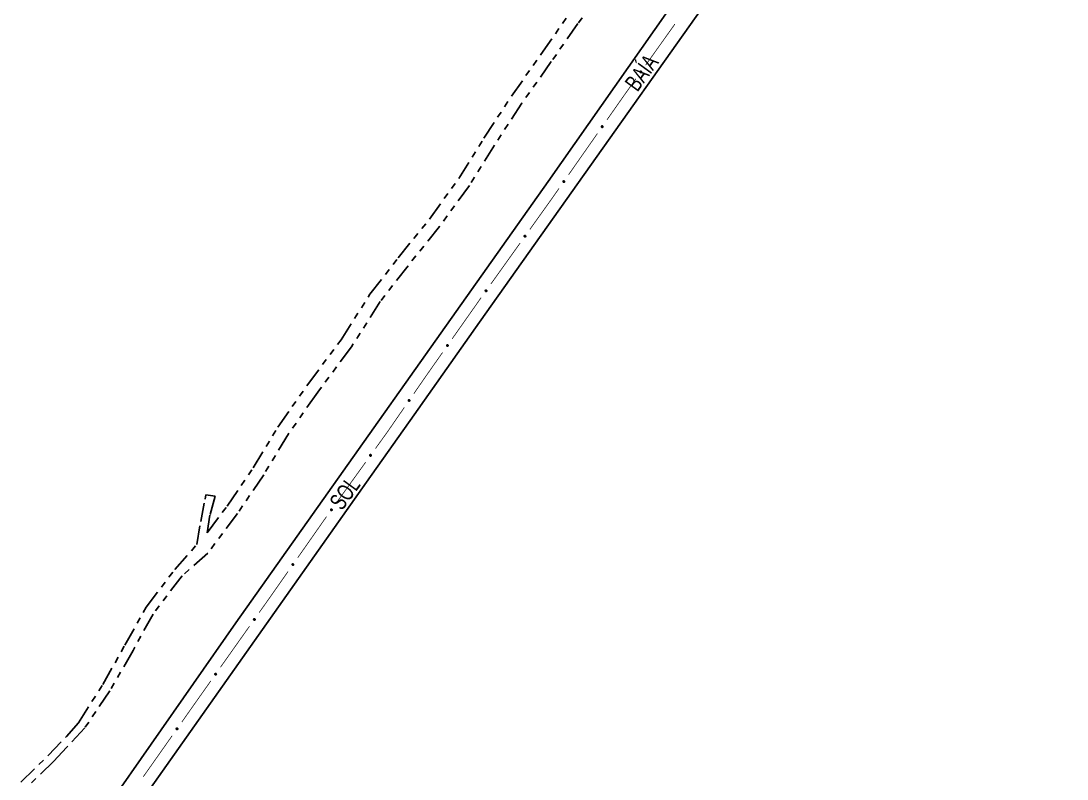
# Model space of a CAD drawing. Extents: x 211453 to 215163, y 4877397 to 4881305.
# Drawn here: x 213901.5 to 214151.2, y 4879273.3 to 4879454.3 of the extents above; entities that cross this region are included whole.
import ezdxf

# ---------------------------------------------------------------- set-up
doc = ezdxf.new("R2010")
doc.units = 0
doc.header["$LTSCALE"] = 1.5
doc.header["$MEASUREMENT"] = 0
doc.linetypes.add('TRACO_25', pattern=[8, 3, -1, 1, -1, 1, -1])
for name, color, linetype in [('SV-EIXO-ROD-ESTR', 7, 'CONTINUOUS'), ('SV-EST-MUNIC-PAV', 20, 'CONTINUOUS'), ('SV-RUA-NAO-PAV', 7, 'CONTINUOUS'), ('SV-TXT-RUA-PAV', 7, 'CONTINUOUS')]:
    doc.layers.add(name, color=color, linetype=linetype)
doc.styles.add('ARIAL', font='ARIAL.SHX')

msp = doc.modelspace()

# ---------------------------------------------------------------- linework, layer by layer
at = {"layer": 'SV-EIXO-ROD-ESTR', "const_width": 0.18}
for points in [[(214050.625072, 4879443.783966), (214057.585724, 4879453.558899)], [(214045.43406, 4879436.494163), (214048.304854, 4879440.525655)], [(214041.39394, 4879430.715626), (214045.404941, 4879436.452514)], [(214045.404941, 4879436.452514), (214045.43406, 4879436.494163)], [(214032.22594, 4879417.602741), (214039.10194, 4879427.437405)], [(214028.142164, 4879411.761764), (214029.93394, 4879414.324519)], [(214022.987227, 4879404.53981), (214027.634982, 4879411.051213)], [(214027.634982, 4879411.051213), (214028.142164, 4879411.761764)], [(214013.691716, 4879391.517004), (214020.663349, 4879401.284108)], [(214011.141238, 4879387.94384), (214011.367838, 4879388.261302)], [(214004.464584, 4879378.445761), (214010.790461, 4879387.444832)], [(214010.790461, 4879387.444832), (214011.141238, 4879387.94384)], [(213998.25545, 4879369.612768), (214002.164265, 4879375.173372)], [(213995.302155, 4879365.32916), (213998.140222, 4879369.445636)], [(213998.140222, 4879369.445636), (213998.25545, 4879369.612768)], [(213989.027564, 4879356.228176), (213993.031701, 4879362.035979)], [(213988.475476, 4879355.460403), (213989.027564, 4879356.228176)], [(213986.14023, 4879352.212846), (213988.475476, 4879355.460403)], [(213976.799248, 4879339.222617), (213983.804985, 4879348.965289)], [(213967.586436, 4879326.141438), (213974.469367, 4879335.971253)], [(213960.886666, 4879316.573204), (213965.292126, 4879322.864833)], [(213958.392015, 4879313.04711), (213960.702235, 4879316.312517)], [(213960.702235, 4879316.312517), (213960.886666, 4879316.573204)], [(213952.240719, 4879304.352489), (213956.081795, 4879309.781703)], [(213949.154043, 4879299.983426), (213952.0391, 4879304.067106)], [(213952.0391, 4879304.067106), (213952.240719, 4879304.352489)], [(213943.636338, 4879292.173341), (213946.845997, 4879296.716482)], [(213939.931341, 4879286.908963), (213943.384572, 4879291.815611)], [(213943.384572, 4879291.815611), (213943.636338, 4879292.173341)], [(213930.722725, 4879273.824569), (213937.629187, 4879283.637865)]]:
    msp.add_lwpolyline(points, dxfattribs=at)
at = {"layer": 'SV-EIXO-ROD-ESTR'}
for points in [[(214049.291951, 4879442.101625), (214049.283158, 4879442.149736), (214049.285439, 4879442.192884), (214049.297699, 4879442.228323), (214049.316699, 4879442.256815), (214049.33942, 4879442.283775), (214049.368324, 4879442.305902), (214049.405845, 4879442.323354), (214049.454045, 4879442.332513), (214049.498092, 4879442.327272), (214049.53348, 4879442.317111), (214049.56433, 4879442.299009), (214049.59015, 4879442.276498), (214049.612142, 4879442.245714), (214049.629456, 4879442.207518), (214049.637494, 4879442.158828), (214049.634967, 4879442.116543), (214049.622209, 4879442.082575), (214049.603814, 4879442.051675), (214049.580288, 4879442.02443), (214049.55179, 4879442.002873), (214049.513301, 4879441.985509), (214049.465139, 4879441.978213), (214049.422936, 4879441.980251), (214049.388798, 4879441.99253), (214049.358784, 4879442.011324), (214049.331467, 4879442.033784), (214049.308015, 4879442.061913), (214049.291951, 4879442.101625)], [(214040.075394, 4879429.021838), (214040.066186, 4879429.069871), (214040.068094, 4879429.113037), (214040.080048, 4879429.148581), (214040.098801, 4879429.177236), (214040.121289, 4879429.204391), (214040.150001, 4879429.226766), (214040.187369, 4879429.244542), (214040.235489, 4879429.254117), (214040.279579, 4879429.249256), (214040.315053, 4879429.239401), (214040.346059, 4879429.221567), (214040.372072, 4879429.199279), (214040.394329, 4879429.168686), (214040.411973, 4879429.130641), (214040.42043, 4879429.082022), (214040.418269, 4879429.039717), (214040.405804, 4879429.00564), (214040.387677, 4879428.974583), (214040.364387, 4879428.947135), (214040.336076, 4879428.925333), (214040.297738, 4879428.907638), (214040.249641, 4879428.899926), (214040.207422, 4879428.9016), (214040.173179, 4879428.913583), (214040.143004, 4879428.932117), (214040.115494, 4879428.954341), (214040.0918, 4879428.982267), (214040.075394, 4879429.021838)], [(214030.907394, 4879415.908952), (214030.898185, 4879415.956986), (214030.900094, 4879416.000152), (214030.912048, 4879416.035696), (214030.930801, 4879416.064351), (214030.953288, 4879416.091505), (214030.982, 4879416.113881), (214031.019368, 4879416.131656), (214031.067488, 4879416.141232), (214031.111579, 4879416.136371), (214031.147053, 4879416.126516), (214031.178059, 4879416.108681), (214031.204072, 4879416.086394), (214031.226328, 4879416.055801), (214031.243972, 4879416.017756), (214031.252429, 4879415.969137), (214031.250268, 4879415.926831), (214031.237803, 4879415.892755), (214031.219676, 4879415.861697), (214031.196386, 4879415.83425), (214031.168075, 4879415.812448), (214031.129738, 4879415.794752), (214031.08164, 4879415.787041), (214031.039421, 4879415.788714), (214031.005179, 4879415.800698), (214030.975004, 4879415.819232), (214030.947494, 4879415.841455), (214030.9238, 4879415.869381), (214030.907394, 4879415.908952)], [(214021.652217, 4879402.858967), (214021.643478, 4879402.907089), (214021.645807, 4879402.950234), (214021.658107, 4879402.98566), (214021.677139, 4879403.01413), (214021.69989, 4879403.041064), (214021.728819, 4879403.063158), (214021.766359, 4879403.080568), (214021.81457, 4879403.089674), (214021.858611, 4879403.084383), (214021.893987, 4879403.074182), (214021.924817, 4879403.056046), (214021.950612, 4879403.033506), (214021.972569, 4879403.002697), (214021.989841, 4879402.964482), (214021.997823, 4879402.915783), (214021.995249, 4879402.8735), (214021.982452, 4879402.839547), (214021.964023, 4879402.808668), (214021.940467, 4879402.781449), (214021.911944, 4879402.759924), (214021.873436, 4879402.742603), (214021.825265, 4879402.735362), (214021.783064, 4879402.737447), (214021.748941, 4879402.749764), (214021.718948, 4879402.768592), (214021.691656, 4879402.791083), (214021.668236, 4879402.819238), (214021.652217, 4879402.858967)], [(214012.356706, 4879389.836161), (214012.347967, 4879389.884283), (214012.350296, 4879389.927428), (214012.362596, 4879389.962853), (214012.381628, 4879389.991324), (214012.404379, 4879390.018258), (214012.433308, 4879390.040352), (214012.470848, 4879390.057762), (214012.519059, 4879390.066868), (214012.5631, 4879390.061577), (214012.598476, 4879390.051376), (214012.629307, 4879390.03324), (214012.655101, 4879390.0107), (214012.677058, 4879389.979891), (214012.69433, 4879389.941676), (214012.702312, 4879389.892976), (214012.699739, 4879389.850694), (214012.686942, 4879389.816741), (214012.668513, 4879389.785862), (214012.644956, 4879389.758643), (214012.616434, 4879389.737118), (214012.577925, 4879389.719797), (214012.529755, 4879389.712555), (214012.487554, 4879389.714641), (214012.45343, 4879389.726958), (214012.423437, 4879389.745786), (214012.396146, 4879389.768276), (214012.372725, 4879389.796432), (214012.356706, 4879389.836161)], [(214003.14174, 4879376.755327), (214003.132654, 4879376.803384), (214003.134672, 4879376.846545), (214003.146716, 4879376.882059), (214003.165542, 4879376.910666), (214003.188098, 4879376.937763), (214003.216867, 4879376.960066), (214003.25428, 4879376.977746), (214003.302424, 4879376.987199), (214003.346502, 4879376.982226), (214003.381951, 4879376.972281), (214003.412911, 4879376.954368), (214003.438868, 4879376.932015), (214003.461046, 4879376.901365), (214003.478594, 4879376.863276), (214003.486927, 4879376.814635), (214003.484659, 4879376.772335), (214003.472107, 4879376.738291), (214003.453902, 4879376.707279), (214003.430542, 4879376.679891), (214003.402176, 4879376.658161), (214003.363794, 4879376.640563), (214003.315676, 4879376.632973), (214003.273462, 4879376.634754), (214003.23925, 4879376.646825), (214003.209122, 4879376.665436), (214003.181669, 4879376.687729), (214003.158046, 4879376.715715), (214003.14174, 4879376.755327)], [(213993.994744, 4879363.626761), (213993.985221, 4879363.674733), (213993.986846, 4879363.71791), (213993.998567, 4879363.753532), (213994.017132, 4879363.78231), (213994.039441, 4879363.809611), (213994.068005, 4879363.832174), (213994.105256, 4879363.850195), (213994.153312, 4879363.860085), (213994.197434, 4879363.855513), (213994.232972, 4879363.845891), (213994.264094, 4879363.828261), (213994.290253, 4879363.806144), (213994.312709, 4879363.775698), (213994.330602, 4879363.737769), (213994.339378, 4879363.689207), (213994.337494, 4879363.646888), (213994.325253, 4879363.612731), (213994.30733, 4879363.581555), (213994.284221, 4879363.553955), (213994.256053, 4879363.531968), (213994.217833, 4879363.514021), (213994.169787, 4879363.505995), (213994.127557, 4879363.507391), (213994.093237, 4879363.51915), (213994.062941, 4879363.537486), (213994.035286, 4879363.559528), (213994.01141, 4879363.587298), (213993.994744, 4879363.626761)], [(213984.799352, 4879350.536681), (213984.790781, 4879350.584833), (213984.793261, 4879350.627969), (213984.805685, 4879350.663352), (213984.824816, 4879350.691756), (213984.847662, 4879350.71861), (213984.876668, 4879350.740603), (213984.914268, 4879350.757882), (213984.962511, 4879350.766818), (213985.006533, 4879350.761374), (213985.041873, 4879350.751049), (213985.07264, 4879350.732806), (213985.098356, 4879350.710175), (213985.120204, 4879350.67929), (213985.137343, 4879350.641015), (213985.145155, 4879350.592288), (213985.142433, 4879350.550014), (213985.129518, 4879350.516106), (213985.110981, 4879350.485292), (213985.087329, 4879350.458155), (213985.058732, 4879350.43673), (213985.020163, 4879350.419544), (213984.971967, 4879350.412471), (213984.929774, 4879350.414704), (213984.895693, 4879350.42714), (213984.865767, 4879350.446073), (213984.838554, 4879350.468659), (213984.815232, 4879350.496896), (213984.799352, 4879350.536681)], [(213975.45837, 4879337.546452), (213975.449799, 4879337.594604), (213975.452279, 4879337.63774), (213975.464703, 4879337.673123), (213975.483834, 4879337.701527), (213975.506679, 4879337.728381), (213975.535686, 4879337.750374), (213975.573286, 4879337.767653), (213975.621528, 4879337.776589), (213975.665551, 4879337.771145), (213975.700891, 4879337.76082), (213975.731658, 4879337.742576), (213975.757373, 4879337.719946), (213975.779222, 4879337.689061), (213975.79636, 4879337.650785), (213975.804173, 4879337.602059), (213975.801451, 4879337.559785), (213975.788535, 4879337.525877), (213975.769999, 4879337.495063), (213975.746347, 4879337.467926), (213975.717749, 4879337.446501), (213975.679181, 4879337.429315), (213975.630985, 4879337.422242), (213975.588792, 4879337.424475), (213975.554711, 4879337.436911), (213975.524785, 4879337.455844), (213975.497572, 4879337.47843), (213975.47425, 4879337.506667), (213975.45837, 4879337.546452)], [(213966.266697, 4879324.448579), (213966.257522, 4879324.496619), (213966.259461, 4879324.539784), (213966.27144, 4879324.575319), (213966.290213, 4879324.603961), (213966.31272, 4879324.6311), (213966.341448, 4879324.653455), (213966.378828, 4879324.671204), (213966.426955, 4879324.680746), (213966.471042, 4879324.675854), (213966.506509, 4879324.665974), (213966.537502, 4879324.648117), (213966.5635, 4879324.625812), (213966.585734, 4879324.595203), (213966.603351, 4879324.557146), (213966.611774, 4879324.508521), (213966.609584, 4879324.466217), (213966.597095, 4879324.432149), (213966.578946, 4879324.401104), (213966.555636, 4879324.373673), (213966.52731, 4879324.351891), (213966.48896, 4879324.334222), (213966.440857, 4879324.326545), (213966.398639, 4879324.328248), (213966.364405, 4879324.340256), (213966.334244, 4879324.358811), (213966.306749, 4879324.381054), (213966.283075, 4879324.408997), (213966.266697, 4879324.448579)], [(213957.064057, 4879311.36069), (213957.055117, 4879311.408775), (213957.057265, 4879311.451929), (213957.069417, 4879311.487406), (213957.088329, 4879311.515956), (213957.110967, 4879311.542985), (213957.139804, 4879311.5652), (213957.17727, 4879311.582767), (213957.225443, 4879311.592075), (213957.269505, 4879311.586968), (213957.304924, 4879311.576916), (213957.33583, 4879311.558909), (213957.361719, 4879311.536477), (213957.383804, 4879311.505761), (213957.401236, 4879311.467618), (213957.409423, 4879311.418952), (213957.407026, 4879311.37666), (213957.394371, 4879311.342653), (213957.376072, 4879311.311697), (213957.352629, 4879311.28438), (213957.324197, 4879311.262736), (213957.285762, 4879311.245254), (213957.237622, 4879311.23781), (213957.195413, 4879311.239719), (213957.161238, 4879311.251893), (213957.131167, 4879311.270595), (213957.103781, 4879311.292971), (213957.080243, 4879311.321028), (213957.064057, 4879311.36069)], [(213947.827208, 4879298.296123), (213947.818235, 4879298.344201), (213947.820355, 4879298.387357), (213947.832483, 4879298.422842), (213947.851376, 4879298.451405), (213947.873997, 4879298.478449), (213947.902818, 4879298.500683), (213947.940273, 4879298.518275), (213947.988439, 4879298.527614), (213948.032505, 4879298.522537), (213948.067931, 4879298.512508), (213948.098848, 4879298.494522), (213948.124752, 4879298.472108), (213948.146858, 4879298.441406), (213948.164315, 4879298.403275), (213948.172534, 4879298.354615), (213948.170166, 4879298.31232), (213948.157534, 4879298.278305), (213948.139255, 4879298.247337), (213948.115831, 4879298.220004), (213948.087413, 4879298.198341), (213948.048989, 4879298.180834), (213948.000854, 4879298.173358), (213947.958644, 4879298.175239), (213947.92446, 4879298.18739), (213947.894377, 4879298.206072), (213947.866976, 4879298.22843), (213947.84342, 4879298.256472), (213947.827208, 4879298.296123)], [(213938.607549, 4879285.219271), (213938.59849, 4879285.267333), (213938.600532, 4879285.310493), (213938.612596, 4879285.346), (213938.631438, 4879285.374596), (213938.65401, 4879285.401681), (213938.682791, 4879285.423968), (213938.720214, 4879285.441627), (213938.768363, 4879285.451053), (213938.812438, 4879285.446055), (213938.847882, 4879285.436091), (213938.878832, 4879285.41816), (213938.904776, 4879285.395792), (213938.926937, 4879285.36513), (213938.944463, 4879285.327031), (213938.95277, 4879285.278386), (213938.950478, 4879285.236087), (213938.937907, 4879285.202049), (213938.919684, 4879285.171048), (213938.896309, 4879285.143673), (213938.86793, 4879285.121959), (213938.829538, 4879285.104382), (213938.781417, 4879285.09682), (213938.739203, 4879285.098624), (213938.704998, 4879285.110714), (213938.674881, 4879285.129342), (213938.64744, 4879285.15165), (213938.623833, 4879285.179649), (213938.607549, 4879285.219271)]]:
    msp.add_lwpolyline(points, close=True, dxfattribs=at)
for points in [[(214049.283158, 4879442.149736), (214049.368324, 4879442.305902)], [(214049.284352, 4879442.174338), (214049.349541, 4879442.287055)], [(214049.285439, 4879442.192884), (214049.33942, 4879442.283775)], [(214049.288226, 4879442.128026), (214049.383138, 4879442.308359)], [(214049.291951, 4879442.101625), (214049.405845, 4879442.323354)], [(214049.301936, 4879442.081411), (214049.429433, 4879442.323972)], [(214049.308015, 4879442.061913), (214049.454045, 4879442.332513)], [(214049.3226, 4879442.05162), (214049.473051, 4879442.326414)], [(214049.331467, 4879442.033784), (214049.498092, 4879442.327272)], [(214049.34643, 4879442.026275), (214049.511448, 4879442.319173)], [(214049.358784, 4879442.011324), (214049.53348, 4879442.317111)], [(214049.37565, 4879442.003793), (214049.550014, 4879442.305112)], [(214049.388798, 4879441.99253), (214049.56433, 4879442.299009)], [(214049.408506, 4879441.988771), (214049.575898, 4879442.285005)], [(214049.422936, 4879441.980251), (214049.59015, 4879442.276498)], [(214049.446112, 4879441.980419), (214049.599257, 4879442.256645)], [(214049.465139, 4879441.978213), (214049.612142, 4879442.245714)], [(214049.490201, 4879441.985876), (214049.61945, 4879442.22384)], [(214049.513301, 4879441.985509), (214049.629456, 4879442.207518)], [(214049.533802, 4879442.000057), (214049.629353, 4879442.176584)], [(214049.55179, 4879442.002873), (214049.637494, 4879442.158828)], [(214049.568039, 4879442.017555), (214049.632907, 4879442.132175)], [(214049.580288, 4879442.02443), (214049.634967, 4879442.116543)], [(214040.066186, 4879429.069871), (214040.150001, 4879429.226766)], [(214040.067168, 4879429.094483), (214040.131381, 4879429.207758)], [(214040.068094, 4879429.113037), (214040.121289, 4879429.204391)], [(214040.071442, 4879429.048206), (214040.164793, 4879429.229352)], [(214040.075394, 4879429.021838), (214040.187369, 4879429.244542)], [(214040.085553, 4879429.001711), (214040.210951, 4879429.245363)], [(214040.0918, 4879428.982267), (214040.235489, 4879429.254117)], [(214040.106474, 4879428.972099), (214040.254546, 4879429.248183)], [(214040.115494, 4879428.954341), (214040.279579, 4879429.249256)], [(214040.130522, 4879428.946961), (214040.293004, 4879429.241273)], [(214040.143004, 4879428.932117), (214040.315053, 4879429.239401)], [(214040.159934, 4879428.924732), (214040.33169, 4879429.227546)], [(214040.173179, 4879428.913583), (214040.346059, 4879429.221567)], [(214040.192919, 4879428.909995), (214040.357748, 4879429.207662)], [(214040.207422, 4879428.9016), (214040.372072, 4879429.199279)], [(214040.230596, 4879428.901968), (214040.38135, 4879429.179506)], [(214040.249641, 4879428.899926), (214040.394329, 4879429.168686)], [(214040.274636, 4879428.907805), (214040.401826, 4879429.146876)], [(214040.297738, 4879428.907638), (214040.411973, 4879429.130641)], [(214040.318113, 4879428.922362), (214040.412136, 4879429.099708)], [(214040.336076, 4879428.925333), (214040.42043, 4879429.082022)], [(214040.352197, 4879428.940155), (214040.416074, 4879429.055331)], [(214040.364387, 4879428.947135), (214040.418269, 4879429.039717)], [(214030.898185, 4879415.956986), (214030.982, 4879416.113881)], [(214030.899167, 4879415.981597), (214030.96338, 4879416.094873)], [(214030.900094, 4879416.000152), (214030.953288, 4879416.091505)], [(214030.903441, 4879415.93532), (214030.996792, 4879416.116466)], [(214030.907394, 4879415.908952), (214031.019368, 4879416.131656)], [(214030.917552, 4879415.888825), (214031.042951, 4879416.132478)], [(214030.9238, 4879415.869381), (214031.067488, 4879416.141232)], [(214030.938473, 4879415.859214), (214031.086546, 4879416.135297)], [(214030.947494, 4879415.841455), (214031.111579, 4879416.136371)], [(214030.962521, 4879415.834075), (214031.125004, 4879416.128388)], [(214030.975004, 4879415.819232), (214031.147053, 4879416.126516)], [(214030.991933, 4879415.811847), (214031.16369, 4879416.11466)], [(214031.005179, 4879415.800698), (214031.178059, 4879416.108681)], [(214031.024919, 4879415.797109), (214031.189747, 4879416.094777)], [(214031.039421, 4879415.788714), (214031.204072, 4879416.086394)], [(214031.062595, 4879415.789082), (214031.21335, 4879416.06662)], [(214031.08164, 4879415.787041), (214031.226328, 4879416.055801)], [(214031.106636, 4879415.79492), (214031.233825, 4879416.03399)], [(214031.129738, 4879415.794752), (214031.243972, 4879416.017756)], [(214031.150112, 4879415.809477), (214031.244136, 4879415.986822)], [(214031.168075, 4879415.812448), (214031.252429, 4879415.969137)], [(214031.184197, 4879415.82727), (214031.248073, 4879415.942445)], [(214031.196386, 4879415.83425), (214031.250268, 4879415.926831)], [(214021.643478, 4879402.907089), (214021.728819, 4879403.063158)], [(214021.644699, 4879402.931689), (214021.710015, 4879403.044333)], [(214021.645807, 4879402.950234), (214021.69989, 4879403.041064)], [(214021.648522, 4879402.885373), (214021.743636, 4879403.065599)], [(214021.652217, 4879402.858967), (214021.766359, 4879403.080568)], [(214021.662178, 4879402.838742), (214021.789948, 4879403.08116)], [(214021.668236, 4879402.819238), (214021.81457, 4879403.089674)], [(214021.682809, 4879402.808928), (214021.833569, 4879403.083553)], [(214021.691656, 4879402.791083), (214021.858611, 4879403.084383)], [(214021.706611, 4879402.783556), (214021.871958, 4879403.07627)], [(214021.718948, 4879402.768592), (214021.893987, 4879403.074182)], [(214021.735805, 4879402.761042), (214021.910508, 4879403.062165)], [(214021.748941, 4879402.749764), (214021.924817, 4879403.056046)], [(214021.768645, 4879402.745983), (214021.93637, 4879403.042028)], [(214021.783064, 4879402.737447), (214021.950612, 4879403.033506)], [(214021.806241, 4879402.737589), (214021.959697, 4879403.013643)], [(214021.825265, 4879402.735362), (214021.972569, 4879403.002697)], [(214021.850336, 4879402.742996), (214021.979852, 4879402.980814)], [(214021.873436, 4879402.742603), (214021.989841, 4879402.964482)], [(214021.893953, 4879402.757128), (214021.989703, 4879402.933548)], [(214021.911944, 4879402.759924), (214021.997823, 4879402.915783)], [(214021.92821, 4879402.774588), (214021.993207, 4879402.889135)], [(214021.940467, 4879402.781449), (214021.995249, 4879402.8735)], [(214012.347967, 4879389.884283), (214012.433308, 4879390.040352)], [(214012.349188, 4879389.908883), (214012.414504, 4879390.021527)], [(214012.350296, 4879389.927428), (214012.404379, 4879390.018258)], [(214012.353011, 4879389.862567), (214012.448125, 4879390.042793)], [(214012.356706, 4879389.836161), (214012.470848, 4879390.057762)], [(214012.366668, 4879389.815936), (214012.494437, 4879390.058354)], [(214012.372725, 4879389.796432), (214012.519059, 4879390.066868)], [(214012.387298, 4879389.786122), (214012.538058, 4879390.060747)], [(214012.396146, 4879389.768276), (214012.5631, 4879390.061577)], [(214012.4111, 4879389.76075), (214012.576447, 4879390.053463)], [(214012.423437, 4879389.745786), (214012.598476, 4879390.051376)], [(214012.440294, 4879389.738235), (214012.614997, 4879390.039359)], [(214012.45343, 4879389.726958), (214012.629307, 4879390.03324)], [(214012.473134, 4879389.723177), (214012.640859, 4879390.019222)], [(214012.487554, 4879389.714641), (214012.655101, 4879390.0107)], [(214012.51073, 4879389.714783), (214012.664186, 4879389.990836)], [(214012.529755, 4879389.712555), (214012.677058, 4879389.979891)], [(214012.554826, 4879389.72019), (214012.684342, 4879389.958008)], [(214012.577925, 4879389.719797), (214012.69433, 4879389.941676)], [(214012.598442, 4879389.734322), (214012.694192, 4879389.910742)], [(214012.616434, 4879389.737118), (214012.702312, 4879389.892976)], [(214012.632699, 4879389.751782), (214012.697696, 4879389.866329)], [(214012.644956, 4879389.758643), (214012.699739, 4879389.850694)], [(214003.132654, 4879376.803384), (214003.216867, 4879376.960066)], [(214003.133698, 4879376.827993), (214003.198199, 4879376.941105)], [(214003.134672, 4879376.846545), (214003.188098, 4879376.937763)], [(214003.137854, 4879376.781705), (214003.231665, 4879376.962614)], [(214003.14174, 4879376.755327), (214003.25428, 4879376.977746)], [(214003.151848, 4879376.735175), (214003.277864, 4879376.978508)], [(214003.158046, 4879376.715715), (214003.302424, 4879376.987199)], [(214003.172693, 4879376.70551), (214003.321466, 4879376.981216)], [(214003.181669, 4879376.687729), (214003.346502, 4879376.982226)], [(214003.196677, 4879376.680311), (214003.359907, 4879376.97421)], [(214003.209122, 4879376.665436), (214003.381951, 4879376.972281)], [(214003.226033, 4879376.658007), (214003.398558, 4879376.960384)], [(214003.23925, 4879376.646825), (214003.412911, 4879376.954368)], [(214003.258981, 4879376.643186), (214003.424564, 4879376.940434)], [(214003.273462, 4879376.634754), (214003.438868, 4879376.932015)], [(214003.296637, 4879376.635063), (214003.448096, 4879376.912218)], [(214003.315676, 4879376.632973), (214003.461046, 4879376.901365)], [(214003.340692, 4879376.640789), (214003.468488, 4879376.879536)], [(214003.363794, 4879376.640563), (214003.478594, 4879376.863276)], [(214003.384205, 4879376.655235), (214003.478679, 4879376.832342)], [(214003.402176, 4879376.658161), (214003.486927, 4879376.814635)], [(214003.418335, 4879376.672942), (214003.482504, 4879376.787955)], [(214003.430542, 4879376.679891), (214003.484659, 4879376.772335)], [(213993.985221, 4879363.674733), (213994.068005, 4879363.832174)], [(213993.986041, 4879363.69935), (213994.04951, 4879363.813045)], [(213993.986846, 4879363.71791), (213994.039441, 4879363.809611)], [(213993.990619, 4879363.653102), (213994.08278, 4879363.834857)], [(213993.994744, 4879363.626761), (213994.105256, 4879363.850195)], [(213994.005035, 4879363.606701), (213994.128833, 4879363.851171)], [(213994.01141, 4879363.587298), (213994.153312, 4879363.860085)], [(213994.026149, 4879363.577227), (213994.172408, 4879363.854276)], [(213994.035286, 4879363.559528), (213994.197434, 4879363.855513)], [(213994.050362, 4879363.552247), (213994.210911, 4879363.847619)], [(213994.062941, 4879363.537486), (213994.232972, 4879363.845891)], [(213994.079919, 4879363.530212), (213994.249686, 4879363.834145)], [(213994.093237, 4879363.51915), (213994.264094, 4879363.828261)], [(213994.113, 4879363.515691), (213994.275873, 4879363.814433)], [(213994.127557, 4879363.507391), (213994.290253, 4879363.806144)], [(213994.150728, 4879363.507911), (213994.29966, 4879363.786432)], [(213994.169787, 4879363.505995), (213994.312709, 4879363.775698)], [(213994.19473, 4879363.514038), (213994.320349, 4879363.753937)], [(213994.217833, 4879363.514021), (213994.330602, 4879363.737769)], [(213994.23811, 4879363.528879), (213994.330969, 4879363.706838)], [(213994.256053, 4879363.531968), (213994.339378, 4879363.689207)], [(213994.272077, 4879363.546895), (213994.335197, 4879363.662487)], [(213994.284221, 4879363.553955), (213994.337494, 4879363.646888)], [(213984.790781, 4879350.584833), (213984.876668, 4879350.740603)], [(213984.792089, 4879350.609429), (213984.857797, 4879350.721843)], [(213984.793261, 4879350.627969), (213984.847662, 4879350.71861)], [(213984.795749, 4879350.563099), (213984.891493, 4879350.742992)], [(213984.799352, 4879350.536681), (213984.914268, 4879350.757882)], [(213984.809243, 4879350.516421), (213984.937859, 4879350.758391)], [(213984.815232, 4879350.496896), (213984.962511, 4879350.766818)], [(213984.829769, 4879350.486535), (213984.981488, 4879350.760632)], [(213984.838554, 4879350.468659), (213985.006533, 4879350.761374)], [(213984.853482, 4879350.46108), (213985.019851, 4879350.753214)], [(213984.865767, 4879350.446073), (213985.041873, 4879350.751049)], [(213984.882597, 4879350.438464), (213985.058352, 4879350.738974)], [(213984.895693, 4879350.42714), (213985.07264, 4879350.732806)], [(213984.915384, 4879350.423291), (213985.084143, 4879350.718747)], [(213984.929774, 4879350.414704), (213985.098356, 4879350.710175)], [(213984.952951, 4879350.414765), (213985.107371, 4879350.69028)], [(213984.971967, 4879350.412471), (213985.120204, 4879350.67929)], [(213984.997065, 4879350.420018), (213985.127412, 4879350.657382)], [(213985.020163, 4879350.419544), (213985.137343, 4879350.641015)], [(213985.040731, 4879350.433997), (213985.137097, 4879350.610081)], [(213985.058732, 4879350.43673), (213985.145155, 4879350.592288)], [(213985.075048, 4879350.451337), (213985.140446, 4879350.565656)], [(213985.087329, 4879350.458155), (213985.142433, 4879350.550014)], [(213975.449799, 4879337.594604), (213975.535686, 4879337.750374)], [(213975.451107, 4879337.6192), (213975.516815, 4879337.731614)], [(213975.452279, 4879337.63774), (213975.506679, 4879337.728381)], [(213975.454767, 4879337.57287), (213975.55051, 4879337.752763)], [(213975.45837, 4879337.546452), (213975.573286, 4879337.767653)], [(213975.468261, 4879337.526192), (213975.596877, 4879337.768161)], [(213975.47425, 4879337.506667), (213975.621528, 4879337.776589)], [(213975.488787, 4879337.496306), (213975.640506, 4879337.770403)], [(213975.497572, 4879337.47843), (213975.665551, 4879337.771145)], [(213975.5125, 4879337.470851), (213975.678869, 4879337.762985)], [(213975.524785, 4879337.455844), (213975.700891, 4879337.76082)], [(213975.541615, 4879337.448235), (213975.717369, 4879337.748745)], [(213975.554711, 4879337.436911), (213975.731658, 4879337.742576)], [(213975.574402, 4879337.433062), (213975.743161, 4879337.728518)], [(213975.588792, 4879337.424475), (213975.757373, 4879337.719946)], [(213975.611969, 4879337.424536), (213975.766388, 4879337.700051)], [(213975.630985, 4879337.422242), (213975.779222, 4879337.689061)], [(213975.656083, 4879337.429789), (213975.786429, 4879337.667153)], [(213975.679181, 4879337.429315), (213975.79636, 4879337.650785)], [(213975.699748, 4879337.443768), (213975.796114, 4879337.619852)], [(213975.717749, 4879337.446501), (213975.804173, 4879337.602059)], [(213975.734066, 4879337.461108), (213975.799463, 4879337.575427)], [(213975.746347, 4879337.467926), (213975.801451, 4879337.559785)], [(213966.257522, 4879324.496619), (213966.341448, 4879324.653455)], [(213966.258521, 4879324.52123), (213966.322814, 4879324.63446)], [(213966.259461, 4879324.539784), (213966.31272, 4879324.6311)], [(213966.262762, 4879324.47495), (213966.356241, 4879324.65603)], [(213966.266697, 4879324.448579), (213966.378828, 4879324.671204)], [(213966.276841, 4879324.428445), (213966.402411, 4879324.672009)], [(213966.283075, 4879324.408997), (213966.426955, 4879324.680746)], [(213966.297741, 4879324.398819), (213966.446008, 4879324.674798)], [(213966.306749, 4879324.381054), (213966.471042, 4879324.675854)], [(213966.321771, 4879324.373664), (213966.484461, 4879324.667862)], [(213966.334244, 4879324.358811), (213966.506509, 4879324.665974)], [(213966.351168, 4879324.351414), (213966.523137, 4879324.654106)], [(213966.364405, 4879324.340256), (213966.537502, 4879324.648117)], [(213966.384143, 4879324.336654), (213966.549181, 4879324.634205)], [(213966.398639, 4879324.328248), (213966.5635, 4879324.625812)], [(213966.421813, 4879324.3286), (213966.572764, 4879324.606031)], [(213966.440857, 4879324.326545), (213966.585734, 4879324.595203)], [(213966.465858, 4879324.334406), (213966.593216, 4879324.573387)], [(213966.48896, 4879324.334222), (213966.603351, 4879324.557146)], [(213966.509345, 4879324.348933), (213966.603494, 4879324.526212)], [(213966.52731, 4879324.351891), (213966.611774, 4879324.508521)], [(213966.543442, 4879324.366702), (213966.6074, 4879324.481832)], [(213966.555636, 4879324.373673), (213966.609584, 4879324.466217)], [(213957.055117, 4879311.408775), (213957.139804, 4879311.5652)], [(213957.056235, 4879311.43338), (213957.121078, 4879311.546296)], [(213957.057265, 4879311.451929), (213957.110967, 4879311.542985)], [(213957.060251, 4879311.38708), (213957.15461, 4879311.567703)], [(213957.064057, 4879311.36069), (213957.17727, 4879311.582767)], [(213957.074104, 4879311.340507), (213957.200857, 4879311.583457)], [(213957.080243, 4879311.321028), (213957.225443, 4879311.592075)], [(213957.094859, 4879311.310779), (213957.244467, 4879311.586034)], [(213957.103781, 4879311.292971), (213957.269505, 4879311.586968)], [(213957.118767, 4879311.285508), (213957.282886, 4879311.578911)], [(213957.131167, 4879311.270595), (213957.304924, 4879311.576916)], [(213957.148055, 4879311.263115), (213957.321495, 4879311.564968)], [(213957.161238, 4879311.251893), (213957.33583, 4879311.558909)], [(213957.180958, 4879311.248195), (213957.347441, 4879311.54494)], [(213957.195413, 4879311.239719), (213957.361719, 4879311.536477)], [(213957.218589, 4879311.239958), (213957.370886, 4879311.516652)], [(213957.237622, 4879311.23781), (213957.383804, 4879311.505761)], [(213957.262661, 4879311.24555), (213957.39118, 4879311.483909)], [(213957.285762, 4879311.245254), (213957.401236, 4879311.467618)], [(213957.306218, 4879311.259865), (213957.401228, 4879311.436684)], [(213957.324197, 4879311.262736), (213957.409423, 4879311.418952)], [(213957.340401, 4879311.277468), (213957.404918, 4879311.392286)], [(213957.352629, 4879311.28438), (213957.407026, 4879311.37666)], [(213947.818235, 4879298.344201), (213947.902818, 4879298.500683)], [(213947.819337, 4879298.368807), (213947.884105, 4879298.481766)], [(213947.820355, 4879298.387357), (213947.873997, 4879298.478449)], [(213947.823384, 4879298.32251), (213947.917622, 4879298.503196)], [(213947.827208, 4879298.296123), (213947.940273, 4879298.518275)], [(213947.837267, 4879298.275946), (213947.963859, 4879298.518981)], [(213947.84342, 4879298.256472), (213947.988439, 4879298.527614)], [(213947.858043, 4879298.246232), (213948.007467, 4879298.521586)], [(213947.866976, 4879298.22843), (213948.032505, 4879298.522537)], [(213947.881967, 4879298.220976), (213948.045891, 4879298.514489)], [(213947.894377, 4879298.206072), (213948.067931, 4879298.512508)], [(213947.91127, 4879298.198604), (213948.084509, 4879298.500571)], [(213947.92446, 4879298.18739), (213948.098848, 4879298.494522)], [(213947.944183, 4879298.183705), (213948.110469, 4879298.480561)], [(213947.958644, 4879298.175239), (213948.124752, 4879298.472108)], [(213947.981819, 4879298.175493), (213948.133933, 4879298.452289)], [(213948.000854, 4879298.173358), (213948.146858, 4879298.441406)], [(213948.025888, 4879298.181115), (213948.154248, 4879298.419559)], [(213948.048989, 4879298.180834), (213948.164315, 4879298.403275)], [(213948.069435, 4879298.195458), (213948.164328, 4879298.372341)], [(213948.087413, 4879298.198341), (213948.172534, 4879298.354615)], [(213948.103607, 4879298.213084), (213948.168047, 4879298.327945)], [(213948.115831, 4879298.220004), (213948.170166, 4879298.31232)], [(213938.59849, 4879285.267333), (213938.682791, 4879285.423968)], [(213938.599548, 4879285.291941), (213938.664112, 4879285.405017)], [(213938.600532, 4879285.310493), (213938.65401, 4879285.401681)], [(213938.603678, 4879285.245651), (213938.697591, 4879285.426507)], [(213938.607549, 4879285.219271), (213938.720214, 4879285.441627)], [(213938.617646, 4879285.199113), (213938.743799, 4879285.442375)], [(213938.623833, 4879285.179649), (213938.768363, 4879285.451053)], [(213938.638474, 4879285.169437), (213938.787402, 4879285.445059)], [(213938.64744, 4879285.15165), (213938.812438, 4879285.446055)], [(213938.662444, 4879285.144224), (213938.825839, 4879285.438031)], [(213938.674881, 4879285.129342), (213938.847882, 4879285.436091)], [(213938.691788, 4879285.121904), (213938.864482, 4879285.424183)], [(213938.704998, 4879285.110714), (213938.878832, 4879285.41816)], [(213938.724727, 4879285.107065), (213938.890477, 4879285.40422)], [(213938.739203, 4879285.098624), (213938.904776, 4879285.395792)], [(213938.762378, 4879285.09892), (213938.913993, 4879285.37599)], [(213938.781417, 4879285.09682), (213938.926937, 4879285.36513)], [(213938.806437, 4879285.104622), (213938.934367, 4879285.343296)], [(213938.829538, 4879285.104382), (213938.944463, 4879285.327031)], [(213938.849958, 4879285.119043), (213938.944531, 4879285.296097)], [(213938.86793, 4879285.121959), (213938.95277, 4879285.278386)], [(213938.884098, 4879285.136731), (213938.948331, 4879285.251708)], [(213938.896309, 4879285.143673), (213938.950478, 4879285.236087)]]:
    msp.add_lwpolyline(points, dxfattribs=at)
at = {"layer": 'SV-EST-MUNIC-PAV', "linetype": 'Continuous'}
for points in [[(214517.386336, 4880018.269526, 14.223616), (214507.329578, 4880012.317439, 14.674931), (214484.532046, 4879998.329129, 14.812287), (214462.624142, 4879984.690727, 14.83191), (214439.648283, 4879967.912082, 15.136057), (214416.233898, 4879948.763198, 15.194924), (214391.426503, 4879926.736092, 15.263603), (214358.754171, 4879889.454216, 15.760094), (214323.236771, 4879838.566545, 15.750117), (214231.588937, 4879708.812531, 15.450807), (214186.400529, 4879642.951266, 15.301151), (214027.373337, 4879415.980058, 13.666468), (213952.793262, 4879310.567032, 12.407768), (213912.41775, 4879252.646927, 12.986771)], [(214441.827305, 4879960.617769, 14.861343), (214421.185949, 4879943.70178, 15.067379), (214402.321926, 4879926.758365, 15.194924), (214382.262269, 4879905.240154, 15.610438), (214365.175069, 4879884.464002, 15.610438), (214350.207265, 4879864.657655, 15.610438), (214333.381132, 4879840.014386, 15.770071), (214238.439578, 4879704.902283, 15.770071), (214194.356145, 4879643.287564, 15.301151), (214155.820919, 4879588.027395, 14.698601), (214154.325778, 4879585.883339, 14.698601), (214089.008405, 4879492.638188, 13.842686), (214011.000635, 4879382.370418, 13.213336), (213995.378815, 4879360.288217, 13.213336), (213983.961853, 4879344.149786, 13.213336), (213912.417337, 4879242.699174, 13.213336)]]:
    msp.add_polyline3d(points, dxfattribs=at)
at = {"layer": 'SV-RUA-NAO-PAV', "linetype": 'TRACO_25'}
for points in [[(214039.121245, 4879459.823679, 14.270643), (214034.453435, 4879453.723228, 14.320992), (214028.096793, 4879444.611658, 14.220295), (214021.082979, 4879434.665736, 14.144773), (214014.519268, 4879424.678513, 14.119599), (214008.547371, 4879415.051176, 14.094425), (214001.431757, 4879405.202956, 14.018904), (213993.906449, 4879395.870031, 14.018904), (213987.288815, 4879387.326383, 14.018904), (213980.417236, 4879376.511412, 13.842686), (213972.372993, 4879365.674265, 13.74199), (213965.359678, 4879355.703446, 13.74199), (213959.465129, 4879345.953038, 13.74199), (213953.210786, 4879336.71887, 13.641294), (213946.162031, 4879327.270423, 13.565772), (213939.981961, 4879321.798586, 13.465075), (213933.076413, 4879312.676636, 13.36438), (213928.308097, 4879304.01852, 13.188162), (213922.735904, 4879294.373836, 13.11264), (213916.798921, 4879285.494364, 13.087466), (213912.418917, 4879280.814516, 13.087466)], [(213912.423186, 4879283.48505, 13.087466), (213915.272075, 4879286.744468, 13.087466), (213921.065351, 4879295.845126, 13.11264), (213926.338983, 4879305.232192, 13.188162), (213931.401671, 4879314.355576, 13.36438), (213938.257393, 4879323.320752, 13.465075), (213943.50577, 4879329.288593, 13.565772), (213944.450628, 4879334.76877, 13.565772), (213945.489972, 4879340.154461, 13.565772), (213945.641434, 4879341.156947, 13.565772), (213947.852118, 4879340.815862, 13.565772), (213946.623802, 4879336.280543, 13.641294), (213945.962401, 4879332.123167, 13.641294), (213950.765278, 4879338.457885, 13.641294), (213956.937845, 4879347.571317, 13.74199), (213962.846114, 4879357.344418, 13.74199), (213969.941256, 4879367.431571, 13.74199), (213977.943481, 4879378.212112, 13.842686), (213984.831576, 4879389.053075, 14.018904), (213991.552658, 4879397.73028, 14.018904), (213999.046551, 4879407.024244, 14.018904), (214006.053755, 4879416.722422, 14.094425), (214011.990635, 4879426.293308, 14.119599), (214018.602945, 4879436.354478, 14.144773), (214025.640721, 4879446.33438, 14.220295), (214032.030779, 4879455.493847, 14.320992)], [(213901.538201, 4879272.571459, 13.062292), (213908.04315, 4879278.908346, 13.062292), (213912.423186, 4879283.48505, 13.087466)], [(213912.418917, 4879280.814516, 13.087466), (213909.394841, 4879277.583419, 13.062292), (213902.980754, 4879271.335046, 13.062292)]]:
    msp.add_polyline3d(points, dxfattribs=at)

# ---------------------------------------------------------------- texts
at = {"layer": 'SV-TXT-RUA-PAV', "style": 'ARIAL', "width": 0.7}
for s, p in [('BAÍA', (214048.639388, 4879437.203003)), ('SOL', (213978.14414, 4879337.224123))]:
    msp.add_text(s, height=4, rotation=54, dxfattribs=at).set_placement(p)

doc.saveas('drawing.dxf')
